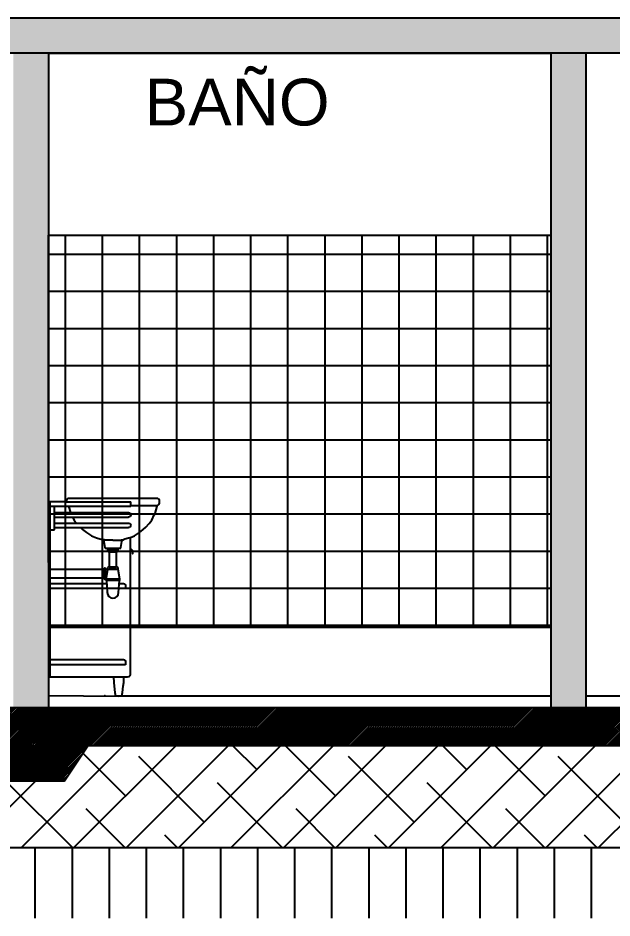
# Model space of a CAD drawing. Header units: millimetres. Extents: x 1356 to 2849, y 1307 to 1361.
# Drawn here: x 2517.255 to 2519.797, y 1337.645 to 1341.495 of the extents above; entities that cross this region are included whole.
import ezdxf

# ---------------------------------------------------------------- set-up
doc = ezdxf.new("R2010")
doc.units = ezdxf.units.MM
doc.layers.add('texto', color=7, linetype='Continuous')
doc.styles.get("Standard").update_dxf_attribs({"font": 'arial.ttf'})

# ---------------------------------------------------------------- blocks, each defined once
blk = doc.blocks.new('lmf135fd')
for p, q in [((-0.235, 0.812), (0.1115, 0.812)), ((-0.215, 0.71), (-0.215, 0.812)), ((-0.165, 0.83), (0.1115, 0.83)), ((-0.1547, 0.812), (-0.1466, 0.7848)), ((0.1115, 0.812), (0.1115, 0.83)), ((0.1115, 0.8154), (0.2265, 0.8154)), ((-0.215, 0.7848), (0.1017, 0.7848)), ((0.1017, 0.7848), (0.1061, 0.7837)), ((0.1061, 0.7837), (0.109, 0.7817)), ((0.1107, 0.7708), (0.1088, 0.7682)), ((0.109, 0.7817), (0.1108, 0.7786)), ((0.1116, 0.7748), (0.1107, 0.7708)), ((0.1108, 0.7786), (0.1116, 0.7748)), ((-0.215, 0.7652), (0.1017, 0.7652)), ((-0.215, 0.7398), (0.1017, 0.7398)), ((-0.1378, 0.7652), (-0.1311, 0.7515)), ((-0.1311, 0.7515), (-0.1221, 0.7398)), ((0.1061, 0.7662), (0.1017, 0.7652)), ((0.1017, 0.7398), (0.1061, 0.7387)), ((0.1088, 0.7682), (0.1061, 0.7662)), ((0.1061, 0.7387), (0.109, 0.7367)), ((0.109, 0.7367), (0.1108, 0.7336)), ((0.1108, 0.7336), (0.1116, 0.7298)), ((-0.235, 0.71), (-0.215, 0.71)), ((-0.215, 0.7202), (0.1017, 0.7202)), ((-0.1039, 0.7202), (-0.095, 0.7116)), ((-0.095, 0.7116), (-0.0785, 0.6987)), ((-0.0785, 0.6987), (-0.057, 0.6855)), ((0.1061, 0.7212), (0.1017, 0.7202)), ((0.1088, 0.7232), (0.1061, 0.7212)), ((0.1107, 0.7258), (0.1088, 0.7232)), ((0.1116, 0.7298), (0.1107, 0.7258)), ((-0.057, 0.6855), (-0.0358, 0.6761)), ((-0.0358, 0.6761), (-0.0116, 0.6689)), ((-0.0083, 0.6685), (-0.0116, 0.6689)), ((-0.0099, 0.6685), (-0.0116, 0.6689)), ((-0.0099, 0.6685), (-0.0094, 0.6683)), ((-0.0094, 0.6683), (-0.0088, 0.6681)), ((-0.0088, 0.6681), (-0.0083, 0.6678)), ((-0.005, 0.668), (-0.0083, 0.6685)), ((-0.0083, 0.6678), (-0.0078, 0.6675)), ((-0.0078, 0.6675), (-0.0072, 0.6671)), ((-0.0072, 0.6671), (-0.0067, 0.6667)), ((-0.0067, 0.6667), (-0.0063, 0.6663)), ((-0.0063, 0.6663), (-0.0058, 0.6659)), ((-0.0058, 0.6659), (-0.0054, 0.6654)), ((-0.0054, 0.6654), (-0.005, 0.6649)), ((-0.0017, 0.6676), (-0.005, 0.668)), ((-0.005, 0.6649), (-0.0047, 0.6644)), ((-0.0047, 0.6644), (-0.0044, 0.6638)), ((-0.0044, 0.6638), (-0.0041, 0.6633)), ((-0.0041, 0.6633), (-0.0039, 0.6627)), ((-0.0039, 0.6627), (-0.0036, 0.6621)), ((-0.0036, 0.6621), (-0.0035, 0.6616)), ((-0.0035, 0.6616), (-0.0034, 0.661)), ((-0.0034, 0.661), (-0.0033, 0.6604)), ((-0.0033, 0.6604), (0.0004, 0.6345)), ((0.0016, 0.6672), (-0.0017, 0.6676)), ((0.0049, 0.6669), (0.0016, 0.6672)), ((0.0082, 0.6666), (0.0049, 0.6669)), ((0.0116, 0.6664), (0.0082, 0.6666)), ((0.0149, 0.6662), (0.0116, 0.6664)), ((0.0183, 0.666), (0.0149, 0.6662)), ((0.0216, 0.6659), (0.0183, 0.666)), ((0.0249, 0.6658), (0.0216, 0.6659)), ((0.0283, 0.6658), (0.0249, 0.6658)), ((0.0316, 0.6658), (0.0283, 0.6658)), ((0.035, 0.6658), (0.0316, 0.6658)), ((0.035, 0.6658), (0.0384, 0.6658)), ((0.0384, 0.6658), (0.0417, 0.6658)), ((0.0417, 0.6658), (0.0451, 0.6658)), ((0.0451, 0.6658), (0.0484, 0.6659)), ((0.0484, 0.6659), (0.0517, 0.666)), ((0.0517, 0.666), (0.0551, 0.6662)), ((0.0551, 0.6662), (0.0584, 0.6664)), ((0.0584, 0.6664), (0.0618, 0.6666)), ((0.0618, 0.6666), (0.0651, 0.6669)), ((0.0651, 0.6669), (0.0684, 0.6672)), ((0.0684, 0.6672), (0.0717, 0.6676)), ((0.0696, 0.6345), (0.0733, 0.6604)), ((0.0717, 0.6676), (0.075, 0.668)), ((0.0733, 0.6604), (0.0734, 0.661)), ((0.0734, 0.661), (0.0735, 0.6616)), ((0.0735, 0.6616), (0.0736, 0.6621)), ((0.0736, 0.6621), (0.0739, 0.6627)), ((0.0739, 0.6627), (0.0741, 0.6633)), ((0.0741, 0.6633), (0.0744, 0.6638)), ((0.0744, 0.6638), (0.0747, 0.6644)), ((0.0747, 0.6644), (0.075, 0.6649)), ((0.075, 0.668), (0.0783, 0.6685)), ((0.075, 0.6649), (0.0754, 0.6654)), ((0.0754, 0.6654), (0.0758, 0.6659)), ((0.0758, 0.6659), (0.0763, 0.6663)), ((0.0763, 0.6663), (0.0767, 0.6667)), ((0.0767, 0.6667), (0.0772, 0.6671)), ((0.0772, 0.6671), (0.0777, 0.6675)), ((0.0777, 0.6675), (0.0783, 0.6678)), ((0.0783, 0.6685), (0.0816, 0.6689)), ((0.0783, 0.6678), (0.0788, 0.6681)), ((0.0788, 0.6681), (0.0794, 0.6683)), ((0.0794, 0.6683), (0.0799, 0.6685)), ((0.0799, 0.6685), (0.0805, 0.6687)), ((0.0805, 0.6687), (0.0816, 0.6689)), ((0.1058, 0.6761), (0.0816, 0.6689)), ((0.1058, 0.6761), (0.11, 0.678)), ((0.0004, 0.6345), (0.0004, 0.6343)), ((0.0004, 0.6343), (0.0005, 0.6341)), ((0.0005, 0.6341), (0.0006, 0.6338)), ((0.0006, 0.6338), (0.0007, 0.6336)), ((0.0007, 0.6336), (0.0009, 0.6334)), ((0.0009, 0.6334), (0.0011, 0.6333)), ((0.0011, 0.6333), (0.0013, 0.6331)), ((0.0013, 0.6331), (0.0015, 0.633)), ((0.0015, 0.633), (0.0017, 0.6329)), ((0.0017, 0.6329), (0.0019, 0.6328)), ((0.0019, 0.6328), (0.0021, 0.6328)), ((0.0021, 0.6328), (0.0024, 0.6328)), ((0.0024, 0.6328), (0.014, 0.6328)), ((0.014, 0.6273), (0.0125, 0.6273)), ((0.0125, 0.6273), (0.0125, 0.6213)), ((0.0125, 0.6213), (0.0165, 0.6173)), ((0.014, 0.6328), (0.056, 0.6328)), ((0.014, 0.6328), (0.014, 0.6273)), ((0.014, 0.6273), (0.056, 0.6273)), ((0.0165, 0.6173), (0.019, 0.6173)), ((0.019, 0.6173), (0.051, 0.6173)), ((0.019, 0.6173), (0.019, 0.553)), ((0.051, 0.553), (0.051, 0.6173)), ((0.051, 0.6173), (0.0535, 0.6173)), ((0.0535, 0.6173), (0.0575, 0.6213)), ((0.056, 0.6273), (0.056, 0.6328)), ((0.056, 0.6328), (0.0676, 0.6328)), ((0.0575, 0.6273), (0.056, 0.6273)), ((0.0575, 0.6213), (0.0575, 0.6273)), ((0.0676, 0.6328), (0.0679, 0.6328)), ((0.0679, 0.6328), (0.0681, 0.6328)), ((0.0681, 0.6328), (0.0683, 0.6329)), ((0.0683, 0.6329), (0.0685, 0.633)), ((0.0685, 0.633), (0.0687, 0.6331)), ((0.0687, 0.6331), (0.0689, 0.6333)), ((0.0689, 0.6333), (0.0691, 0.6334)), ((0.0691, 0.6334), (0.0693, 0.6336)), ((0.0693, 0.6336), (0.0694, 0.6338)), ((0.0694, 0.6338), (0.0695, 0.6341)), ((0.0695, 0.6341), (0.0696, 0.6343)), ((0.0696, 0.6343), (0.0696, 0.6345)), ((0.11, 0.6296), (0.11, 0.6275)), ((-0.0057, 0.5405), (-0.235, 0.5405)), ((-0.235, 0.5405), (-0.235, 0.5055)), ((-0.0007, 0.5468), (-0.0057, 0.5418)), ((-0.0057, 0.5418), (-0.0057, 0.5405)), ((-0.0057, 0.5055), (-0.0057, 0.5405)), ((0.0029, 0.5468), (-0.0007, 0.5468)), ((0.0029, 0.5405), (0.0029, 0.5468)), ((0.0029, 0.5055), (0.0029, 0.5405)), ((0.0124, 0.5405), (0.0029, 0.5405)), ((0.0124, 0.5405), (0.006, 0.5055)), ((0.0125, 0.541), (0.0124, 0.5405)), ((0.0165, 0.553), (0.0125, 0.549)), ((0.0125, 0.549), (0.0125, 0.543)), ((0.0125, 0.543), (0.019, 0.543)), ((0.019, 0.541), (0.0125, 0.541)), ((0.019, 0.553), (0.0165, 0.553)), ((0.019, 0.553), (0.051, 0.553)), ((0.051, 0.543), (0.019, 0.543)), ((0.019, 0.543), (0.019, 0.541)), ((0.051, 0.541), (0.019, 0.541)), ((0.0535, 0.553), (0.051, 0.553)), ((0.051, 0.541), (0.051, 0.543)), ((0.051, 0.543), (0.0575, 0.543)), ((0.0575, 0.541), (0.051, 0.541)), ((0.0575, 0.549), (0.0535, 0.553)), ((0.0575, 0.543), (0.0575, 0.549)), ((0.065, 0.5), (0.0575, 0.541)), ((-0.235, 0.5055), (-0.0057, 0.5055)), ((-0.0057, 0.5055), (-0.0057, 0.5041)), ((-0.0057, 0.5041), (-0.0007, 0.4991)), ((0.0029, 0.4991), (0.0029, 0.5055)), ((0.0029, 0.5055), (0.006, 0.5055)), ((0.006, 0.5055), (0.005, 0.5)), ((-0.235, 0.4816), (0.008, 0.4816)), ((-0.0007, 0.4991), (0.0029, 0.4991)), ((0.065, 0.5), (0.005, 0.5)), ((0.005, 0.5), (0.005, 0.494)), ((0.005, 0.494), (0.007, 0.494)), ((0.063, 0.494), (0.007, 0.494)), ((0.007, 0.494), (0.011, 0.442)), ((0.059, 0.442), (0.063, 0.494)), ((0.062, 0.4816), (0.0765, 0.4816)), ((0.063, 0.494), (0.065, 0.494)), ((0.065, 0.494), (0.065, 0.5)), ((0.0765, 0.4816), (0.0807, 0.481)), ((0.0807, 0.481), (0.0844, 0.4796)), ((0.0844, 0.4796), (0.0873, 0.4766)), ((0.0873, 0.4766), (0.0885, 0.4735)), ((0.0885, 0.4735), (0.0885, 0.4593)), ((0.0097, 0.4593), (-0.235, 0.4593)), ((0.0885, 0.4593), (0.0603, 0.4593)), ((-0.235, 0.1561), (0.0765, 0.1561)), ((0.0765, 0.1561), (0.0807, 0.1555)), ((0.0807, 0.1555), (0.0844, 0.1541)), ((0.0844, 0.1541), (0.0873, 0.1511)), ((0.0885, 0.1337), (-0.235, 0.1337)), ((0.0873, 0.1511), (0.0885, 0.148)), ((0.0885, 0.148), (0.0885, 0.1337)), ((0.0375, 0.082), (0.0825, 0.082))]:
    blk.add_line(p, q)
blk.add_lwpolyline([(-0.235, 0.83), (-0.235, 0.082), (0.0375, 0.082), (0.0383, 0.0583), (0.0404, 0.0413), (0.0437, 0.0144), (0.0467, 0), (0.0733, 0), (0.0763, 0.0144), (0.0796, 0.0413), (0.0817, 0.0583), (0.0825, 0.082), (0.098, 0.082), (0.1026, 0.0826), (0.1065, 0.0845), (0.1091, 0.0873), (0.11, 0.0907), (0.11, 0.4918), (0.11, 0.6275), (0.111, 0.6275), (0.119, 0.6196), (0.119, 0.6096), (0.121, 0.6096), (0.121, 0.6206), (0.1121, 0.6296), (0.11, 0.6296), (0.11, 0.678), (0.127, 0.6855), (0.1485, 0.6987), (0.165, 0.7116), (0.176, 0.7222), (0.1903, 0.7374), (0.2011, 0.7515), (0.2123, 0.7745), (0.2153, 0.7803), (0.2247, 0.812), (0.2252, 0.8141), (0.2265, 0.8154), (0.23, 0.8174), (0.2335, 0.821), (0.235, 0.8251), (0.235, 0.83), (0.235, 0.833, 0.414214), (0.223, 0.845), (-0.153, 0.845, 0.414214), (-0.165, 0.833), (-0.165, 0.83)], format="xyb", close=True)
blk.add_arc((0.035, 0.442), 0.024, 180, 0)
blk.add_point((0, 0))

msp = doc.modelspace()

# ---------------------------------------------------------------- hatches: boundary and pattern name
h = msp.add_hatch(color=3)
h.dxf.hatch_style = 1
h.paths.add_polyline_path([(2503.30504, 1341.49538), (2503.30504, 1341.34538), (2508.54504, 1341.34538), (2522.95801, 1341.34538), (2522.95801, 1341.49538)])
h = msp.add_hatch(color=1)
h.dxf.hatch_style = 1
h.paths.add_polyline_path([(2517.38504, 1341.34538), (2517.23504, 1341.34538), (2517.23504, 1338.54538), (2517.38504, 1338.54538)])
h = msp.add_hatch(color=1)
h.dxf.hatch_style = 1
h.paths.add_polyline_path([(2519.68504, 1341.34538), (2519.53504, 1341.34538), (2519.53504, 1338.54538), (2519.68504, 1338.54538)])
at = {"true_color": 0xffffff}
h = msp.add_hatch(dxfattribs=at)
h.set_pattern_fill('NET', scale=0.05)
h.paths.add_polyline_path([(2519.53504, 1340.56587), (2517.38504, 1340.56587), (2517.38504, 1339.16587), (2517.38504, 1338.88769), (2519.53504, 1338.88769)])
h = msp.add_hatch(dxfattribs=at)
h.set_pattern_fill('ANSI38', scale=0.05)
h.set_pattern_definition([(45, (1.67189, -11.34026), (-0.1122532015, 0.1122532015), []), (135, (1.67189, -11.34026), (-0.3367596045, 0.1122532015), [0.396875, -0.238125])])
h.paths.add_polyline_path([(2503.30504, 1338.44538), (2502.80504, 1338.44538), (2502.80504, 1337.94538), (2503.30504, 1337.94538), (2505.04504, 1337.94538), (2523.5727, 1337.94538), (2523.5727, 1338.54538), (2522.95801, 1338.54538), (2522.95801, 1338.24538), (2522.65801, 1338.24538), (2522.52128, 1338.38212), (2519.31699, 1338.38212), (2517.55314, 1338.38212), (2517.45418, 1338.23212), (2517.16211, 1338.23212), (2517.06314, 1338.38212), (2512.72092, 1338.38212), (2512.62027, 1338.22957), (2512.3282, 1338.22957), (2512.22755, 1338.38212), (2507.33654, 1338.38212), (2505.48225, 1338.3821), (2503.74225, 1338.3821), (2503.60504, 1338.24538), (2503.30504, 1338.24538)])
h = msp.add_hatch(dxfattribs=at)
h.set_pattern_fill('JIS_WOOD', scale=0.01)
h.set_pattern_definition([(45, (1.671888, -11.340264), (-0.004999999992, 0.004999999992), [])])
h.paths.add_polyline_path([(2522.95801, 1338.24538), (2522.95801, 1338.54538), (2505.04504, 1338.54538), (2503.50504, 1338.54538), (2503.30504, 1338.54538), (2503.30504, 1338.24538), (2503.60504, 1338.24538), (2503.74225, 1338.3821), (2505.48225, 1338.3821), (2507.68584, 1338.3821), (2512.22755, 1338.38212), (2512.3282, 1338.22957), (2512.62027, 1338.22957), (2512.72092, 1338.38212), (2517.06314, 1338.38212), (2517.16211, 1338.23212), (2517.45418, 1338.23212), (2517.55314, 1338.38212), (2519.45113, 1338.38212), (2522.52128, 1338.38212), (2522.65801, 1338.24538)])
h = msp.add_hatch()
h.set_pattern_fill('ANSI31', color=256, scale=0.05, angle=45, style=0)
h.set_pattern_definition([(90, (-5.52657, -11.34026), (-0.15875, 0), [])])
h.paths.add_polyline_path([(2505.04504, 1337.94538), (2503.30504, 1337.94538), (2502.80504, 1337.94538), (2502.80504, 1337.64538), (2504.44504, 1337.64538), (2523.5727, 1337.64538), (2523.5727, 1337.94538)])

# ---------------------------------------------------------------- linework, layer by layer
for p, q in [((2522.95801, 1341.49538), (2503.30504, 1341.49538)), ((2522.95801, 1341.34538), (2505.04504, 1341.34538)), ((2517.38504, 1341.34538), (2517.38504, 1338.54538)), ((2517.38504, 1341.34538), (2519.53504, 1341.34538)), ((2519.53504, 1341.34538), (2519.53504, 1338.54538)), ((2519.68504, 1341.34538), (2519.68504, 1338.54538)), ((2517.38504, 1339.16587), (2517.38504, 1340.56587)), ((2517.38504, 1340.56587), (2519.53504, 1340.56587)), ((2519.53504, 1338.88769), (2517.38504, 1338.88769)), ((2517.38504, 1338.59707), (2517.68504, 1338.59499)), ((2517.68522, 1338.59517), (2519.53504, 1338.59517)), ((2519.68504, 1338.59517), (2520.03486, 1338.59517)), ((2505.04504, 1338.54538), (2522.9727, 1338.54538)), ((2519.45113, 1338.38212), (2517.55314, 1338.38212)), ((2522.52128, 1338.38212), (2519.31699, 1338.38212)), ((2523.5727, 1337.94538), (2505.04504, 1337.94538))]:
    msp.add_line(p, q)
msp.add_lwpolyline([(2517.06314, 1338.38212), (2517.16211, 1338.23212), (2517.45418, 1338.23212), (2517.55314, 1338.38212)])

# ---------------------------------------------------------------- block references
msp.add_blockref('lmf135fd', (2517.62585, 1338.59517))

# ---------------------------------------------------------------- texts
at = {"layer": 'texto', "lineweight": 0, "insert": (2517.79682, 1341.23561), "char_height": 0.2, "attachment_point": 1}
msp.add_mtext_dynamic_manual_height_columns('BAÑO', width=5.1888465, gutter_width=12.5, heights=[0], dxfattribs=at)

doc.saveas('drawing.dxf')
